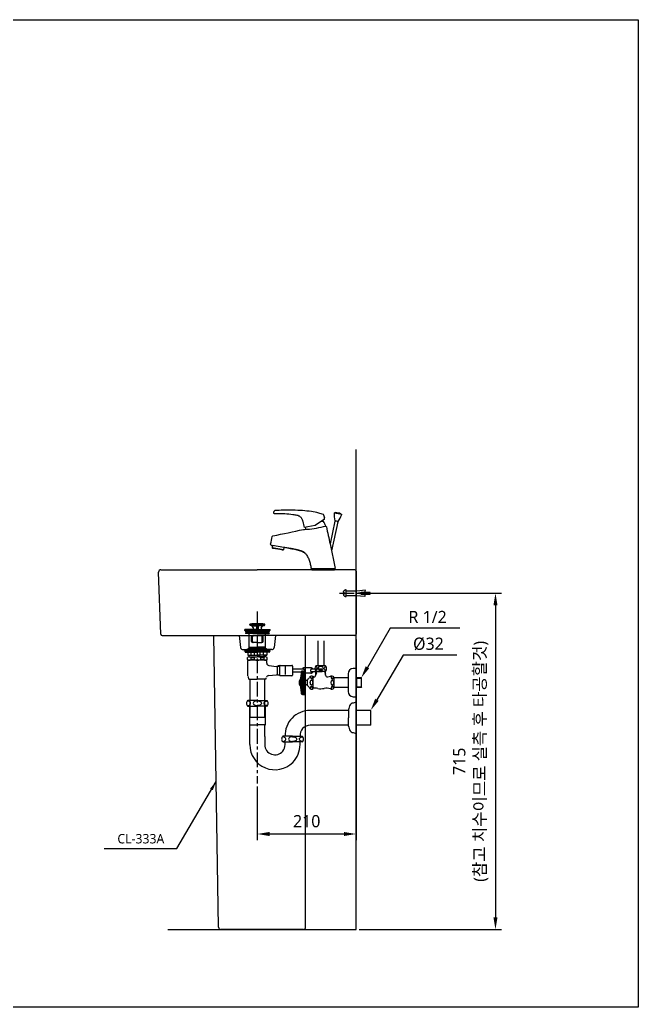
# Model space of a CAD drawing. Extents: x 7158 to 10258, y -6878 to -2578.
# Drawn here: x 8943 to 10258, y -6878 to -4778 of the extents above; entities that cross this region are included whole.
import ezdxf

# ---------------------------------------------------------------- set-up
doc = ezdxf.new("R2010")
doc.units = 0
doc.header["$LTSCALE"] = 50
doc.header["$MEASUREMENT"] = 0
doc.linetypes.add('CENTER', pattern=[2, 1.25, -0.25, 0.25, -0.25])
doc.linetypes.add('HIDDEN2', pattern=[0.1875, 0.125, -0.0625])
doc.layers.get('0').update_dxf_attribs({"linetype": 'CONTINUOUS'})
doc.layers.get('DEFPOINTS').update_dxf_attribs({"linetype": 'CONTINUOUS'})
for name, color, linetype in [('1', 1, 'CONTINUOUS'), ('3', 3, 'CONTINUOUS'), ('4', 4, 'CONTINUOUS'), ('5', 5, 'CONTINUOUS'), ('6', 6, 'CONTINUOUS'), ('7', 7, 'CONTINUOUS'), ('CENTER', 2, 'CENTER')]:
    doc.layers.add(name, color=color, linetype=linetype)
doc.styles.get("Standard").update_dxf_attribs({"font": 'NanumGothic.ttf'})
doc.dimstyles.get("Standard").update_dxf_attribs({"dimtxt": 2.5, "dimasz": 2, "dimexe": 2, "dimexo": 1, "dimgap": 1.5, "dimtad": 1, "dimdec": 0, "dimlfac": 10, "dimrnd": 0.5, "dimzin": 0, "dimdsep": 46, "dimtxsty": 'Standard', "dimcen": 0, "dimclrt": 2, "dimadec": 0, "dimazin": 0, "dimtfac": 1, "dimtdec": 0, "dimtmove": 0, "dimatfit": 3, "dimfxl": 1, "dimtolj": 1, "dimtzin": 0, "dimarcsym": 0})

# ---------------------------------------------------------------- blocks, each defined once
blk = doc.blocks.new('A$C0DEF28B4')
at = {"layer": '3'}
for p, q in [((12.5, 194.6), (11.3, 196.7)), ((11.4, 196.5), (27.5, 196.5)), ((27.5, 194.6), (12.5, 194.6)), ((15, 194.4), (25.7, 193.7)), ((19.2, 189.7), (16.5, 193.6)), ((27.5, 194.6), (25.7, 193.7)), ((25.7, 193.7), (25.7, 186)), ((27, 194.3), (26.5, 187.9)), ((43.6, 196.5), (27.5, 196.5)), ((27.5, 194.6), (29.2, 193.7)), ((27.5, 194.6), (42.5, 194.6)), ((28, 194.3), (28.4, 187.9)), ((40, 194.4), (29.2, 193.7)), ((29.2, 193.7), (29.2, 186)), ((35.8, 189.7), (38.5, 193.6)), ((42.5, 194.6), (43.7, 196.7)), ((0.5, 185.6), (0.5, 185)), ((0.5, 185), (2.6, 183.5)), ((0.5, 185), (27.5, 185)), ((10.2, 186), (0.9, 186)), ((2.2, 183.3), (2.2, 182)), ((2.2, 179), (2.2, 177.7)), ((8.5, 183.5), (2.4, 183.5)), ((27.5, 177.5), (2.4, 177.5)), ((27.5, 181.5), (2.7, 181.5)), ((27.5, 179.5), (2.7, 179.5)), ((8.5, 183.5), (27.5, 183.5)), ((10, 146.9), (10, 177.5)), ((27.5, 186), (10.2, 186)), ((15.1, 161), (15.1, 171)), ((16.9, 161), (16.9, 171)), ((17.1, 186), (18.6, 186.8)), ((27.5, 173.5), (17.6, 173.5)), ((26.5, 188), (27.5, 188)), ((26.8, 186), (26.5, 188)), ((28.4, 188), (27.5, 188)), ((27.5, 186), (44.8, 186)), ((54.5, 185), (27.5, 185)), ((46.5, 183.5), (27.5, 183.5)), ((27.5, 181.5), (52.3, 181.5)), ((27.5, 179.5), (52.3, 179.5)), ((27.5, 177.5), (52.6, 177.5)), ((27.5, 173.5), (37.4, 173.5)), ((28.2, 186), (28.4, 188)), ((37.9, 186), (36.4, 186.8)), ((38.1, 161), (38.1, 171)), ((39.9, 161), (39.9, 171)), ((44.8, 186), (54.1, 186)), ((45, 146.9), (45, 177.5)), ((46.5, 183.5), (52.6, 183.5)), ((54.5, 185), (52.4, 183.5)), ((52.8, 183.3), (52.8, 182)), ((52.8, 179), (52.8, 177.7)), ((54.5, 185.6), (54.5, 185)), ((10.7, 149), (10, 150.2)), ((10, 149), (27.5, 149)), ((10.7, 146.9), (10.7, 149)), ((27.5, 158.5), (17.6, 158.5)), ((27.5, 158.5), (37.4, 158.5)), ((45, 149), (27.5, 149)), ((44.3, 149), (45, 150.2)), ((44.3, 146.9), (44.3, 149)), ((10, 146.9), (0, 140.9)), ((0, 139.9), (0, 140.9)), ((0, 140.9), (27.5, 140.9)), ((10, 139.9), (0, 139.9)), ((1.8, 139.9), (1.8, 138.6)), ((2.3, 138.1), (7.3, 138.1)), ((6.8, 122.4), (6.8, 126.6)), ((7.3, 138.1), (7.3, 132)), ((7.3, 138.1), (27.5, 138.1)), ((8.3, 131.4), (7.3, 132)), ((8.3, 131.4), (9.7, 131.4)), ((9.7, 131.4), (27.5, 131.4)), ((10, 146.9), (27.5, 146.9)), ((45, 139.9), (10, 139.9)), ((10, 128), (10, 131.4)), ((10.1, 128), (27.3, 128)), ((13.5, 126.6), (13.5, 122.4)), ((13.5, 126.6), (20.9, 126.6)), ((14.1, 132), (14.1, 138.1)), ((14.1, 132), (21.5, 132)), ((20.9, 126.6), (20.9, 122.4)), ((21.5, 132), (21.5, 138.1)), ((45, 146.9), (27.5, 146.9)), ((55, 140.9), (27.5, 140.9)), ((47.7, 138.1), (27.5, 138.1)), ((45.3, 131.4), (27.5, 131.4)), ((44.9, 128), (27.7, 128)), ((33.5, 132), (33.5, 138.1)), ((40.9, 132), (33.5, 132)), ((41.5, 126.6), (34.1, 126.6)), ((34.1, 126.6), (34.1, 122.4)), ((40.9, 132), (40.9, 138.1)), ((41.5, 126.6), (41.5, 122.4)), ((45, 146.9), (55, 140.9)), ((45, 139.9), (55, 139.9)), ((45, 128), (45, 131.4)), ((46.7, 131.4), (45.3, 131.4)), ((46.7, 131.4), (47.7, 132)), ((52.7, 138.1), (47.7, 138.1)), ((47.7, 138.1), (47.7, 132)), ((48.2, 122.4), (48.2, 126.6)), ((53.2, 139.9), (53.2, 138.6)), ((55, 139.9), (55, 140.9)), ((7.5, 87.4), (7.5, 120)), ((27.5, 121), (8.5, 121)), ((13.5, 122.4), (20.9, 122.4)), ((44.9, 121), (27.5, 121)), ((41.5, 122.4), (34.1, 122.4)), ((44.3, 121), (44.9, 121)), ((44.9, 121), (45.3, 121)), ((46.5, 121), (45, 121)), ((47.5, 114.6), (47.5, 120)), ((52, 109.7), (68, 107.9)), ((70, 108.2), (75.1, 108.2)), ((70.2, 89.8), (70.2, 108.3)), ((71.5, 109), (71.5, 108.2)), ((75.2, 109), (71.5, 109)), ((75.1, 108.2), (75.1, 109.2)), ((75.1, 88.8), (75.1, 108.2)), ((75.9, 110), (101.1, 110)), ((87.5, 90.5), (87.5, 107.9)), ((102.6, 108.5), (102.6, 102.7)), ((51.4, 88.3), (68, 90.1)), ((70.2, 89.8), (75.1, 89.8)), ((71.5, 89), (71.5, 89.8)), ((75.2, 89), (71.5, 89)), ((101.1, 88), (75.9, 88)), ((102.6, 102.7), (102.6, 89.5)), ((9.5, 81), (27.5, 81)), ((11.6, 81), (11.6, 0)), ((45.5, 81), (27.5, 81)), ((43.4, 0), (43.4, 81)), ((11.6, 0), (43.4, 0))]:
    blk.add_line(p, q, dxfattribs=at)
for centre, radius, start, end in [((12.3, 196.5), 1.1, 97.3204, 169.4262), ((27.5, 78.6), 120, 90, 97.3204), ((14.9, 192.4), 2, 35.2023, 86.2618), ((17.6, 188.6), 2, 300, 35.2023), ((27.5, 78.6), 120, 82.6796, 90), ((37.4, 188.6), 2, 144.7977, 240), ((40.1, 192.4), 2, 93.7382, 144.7977), ((42.6, 196.5), 1.1, 10.5738, 82.6796), ((0.9, 185.6), 0.4, 90, 180), ((2.4, 183.3), 0.2, 90, 180), ((2.7, 182), 0.5, 180, 270), ((2.7, 179), 0.5, 90, 180), ((2.4, 177.7), 0.2, 180, 270), ((6, 180.5), 1, 270, 90), ((17.6, 171), 2.5, 90, 180), ((19.4, 171), 2.5, 90, 180), ((35.6, 171), 2.5, 0, 90), ((37.4, 171), 2.5, 0, 90), ((49, 180.5), 1, 90, 270), ((52.3, 182), 0.5, 270, 0), ((52.3, 179), 0.5, 0, 90), ((52.6, 183.3), 0.2, 0, 90), ((52.6, 177.7), 0.2, 270, 0), ((54.1, 185.6), 0.4, 0, 90), ((17.6, 161), 2.5, 180, 270), ((19.4, 161), 2.5, 180, 270), ((35.6, 161), 2.5, 270, 0), ((37.4, 161), 2.5, 270, 0), ((2.3, 138.6), 0.5, 180, 270), ((10.1, 123.3), 4.7, 43.9409, 136.0591), ((10.7, 141.6), 10.2, 250.5679, 289.4321), ((27, 114.4), 13.6, 89.0643, 116.6472), ((27.3, 160.9), 29.5, 258.5956, 270.3737), ((27.7, 160.9), 29.5, 269.6263, 281.4044), ((28, 114.4), 13.6, 63.3528, 90.9357), ((44.3, 141.6), 10.2, 250.5679, 289.4321), ((44.9, 123.3), 4.7, 43.9409, 136.0591), ((52.7, 138.6), 0.5, 270, 0), ((10.1, 125.7), 4.7, 223.9409, 316.0591), ((8.5, 120), 1, 90, 180), ((27, 134.6), 13.6, 243.3528, 270.9357), ((28, 134.6), 13.6, 269.0643, 296.6472), ((44.9, 125.7), 4.7, 223.9409, 316.0591), ((46.5, 120), 1, 0, 90), ((52.5, 114.6), 5, 180, 263.8845), ((68.4, 112.9), 5, 265.3322, 308.1927), ((75.9, 109.2), 0.8, 90, 180), ((101.1, 108.5), 1.5, 0, 90), ((20.5, 87.9), 13, 182.42, 212.3), ((34.5, 87.9), 13, 327.7, 345.0405), ((51.9, 83.3), 5, 96.1155, 165.0405), ((68.4, 85.1), 5, 51.8073, 94.6678), ((75.9, 88.8), 0.8, 180, 270), ((101.1, 89.5), 1.5, 270, 0)]:
    blk.add_arc(centre, radius, start, end, dxfattribs=at)
at = {"layer": '7', "extrusion": (0, 1, 0)}
blk.add_line((7, 143.4, -9.3), (48, 143.4, -9.3), dxfattribs=at)
blk.add_line((7, 143.4, -9.3), (48, 143.4, -9.3), dxfattribs=at)
blk = doc.blocks.new('A$C60C84702')
at = {"layer": '4'}
for p, q in [((6.7, 147.4), (2.4, 147.4)), ((6.7, 147.4), (2.4, 147.4)), ((22.9, 147.4), (6.7, 147.4)), ((22.9, 147.4), (6.7, 147.4)), ((22.9, 147.4), (39.2, 147.4)), ((22.9, 147.4), (39.2, 147.4)), ((39.2, 147.4), (43.5, 147.4)), ((39.2, 147.4), (43.5, 147.4)), ((2.8, 135.4), (2.4, 135.4)), ((2.8, 135.4), (22.9, 135.4)), ((6.1, 135.4), (6.1, 95.6)), ((43.1, 135.4), (22.9, 135.4)), ((39.7, 135.4), (39.7, 95.6)), ((43.1, 135.4), (43.5, 135.4)), ((6.1, 95.6), (22.9, 95.6)), ((7.1, 53.4), (7.1, 93.9)), ((39.7, 95.6), (22.9, 95.6)), ((38.8, 70.8), (38.8, 93.9)), ((38.8, 70.8), (38.8, 53.4)), ((81.6, 71.1), (77.3, 71.1)), ((97.9, 71.1), (81.6, 71.1)), ((97.9, 71.1), (97.9, 71.1)), ((98, 71.1), (97.9, 71.1)), ((98, 71.1), (114.3, 71.1)), ((114.3, 71.1), (118.6, 71.1)), ((77.7, 59.1), (97.9, 59.1)), ((81.1, 59.1), (81.1, 58.4)), ((82.1, 53.4), (82.1, 56.8)), ((118.2, 59.1), (98, 59.1)), ((113.8, 53.4), (113.8, 59.1))]:
    blk.add_line(p, q, dxfattribs=at)
for points in [[(8.7, 141.4, 0.155217), (8.1, 143.2, 0.106747), (6.1, 145.1, 0.073043), (3.3, 146.2, 0.028511), (1.6, 146.6, 0.059523)], [(1.6, 136.2, 0.028511), (3.3, 136.5, 0.073043), (6.1, 137.6, 0.106747), (8.1, 139.5, 0.155217), (8.7, 141.4, 0.155217)], [(14.7, 143.1, 0.32729), (14.7, 139.6, 0.106373), (16.7, 137.8, 0.071219), (19.4, 136.8, 0.057537), (22.9, 136.4, 0.057537)], [(22.9, 146.4, 0.057537), (19.4, 146, 0.071219), (16.7, 144.9, 0.106373), (14.7, 143.1, 0.159483)], [(22.9, 146.4, 0.057537), (19.4, 146, 0.071219), (16.7, 144.9, 0.106373), (14.7, 143.1, 0.159483)], [(22.9, 146.4, -0.057537), (26.5, 146, -0.071219), (29.2, 144.9, -0.106373), (31.2, 143.1, -0.159483)], [(22.9, 146.4, -0.057537), (26.5, 146, -0.071219), (29.2, 144.9, -0.106373), (31.2, 143.1, -0.159483)], [(31.2, 143.1, -0.32729), (31.2, 139.6, -0.106373), (29.2, 137.8, -0.071219), (26.5, 136.8, -0.057537), (22.9, 136.4, -0.057537)], [(37.1, 141.4, -0.155217), (37.7, 143.2, -0.106747), (39.8, 145.1, -0.073043), (42.5, 146.2, -0.028511), (44.3, 146.6, -0.059523)], [(44.3, 136.2, -0.028511), (42.5, 136.5, -0.073043), (39.8, 137.6, -0.106747), (37.7, 139.5, -0.155217), (37.1, 141.4, -0.155217)], [(83.7, 65.1, 0.155217), (83.1, 66.9, 0.106747), (81, 68.8, 0.073043), (78.2, 69.9, 0.028511), (76.5, 70.3, 0.059523)], [(76.5, 59.9, 0.028511), (78.2, 60.2, 0.073043), (81, 61.3, 0.106747), (83.1, 63.2, 0.155217), (83.7, 65.1, 0.155217)], [(89.6, 66.8, 0.32729), (89.6, 63.3, 0.106373), (91.6, 61.5, 0.071219), (94.3, 60.5, 0.057537), (97.9, 60.1, 0.057537)], [(97.9, 70.1, 0.05879), (94.3, 69.7, 0.071219), (91.6, 68.6, 0.106373), (89.6, 66.8, 0.159483)], [(97.9, 70.1, -0.05879), (101.6, 69.7, -0.071219), (104.3, 68.6, -0.106373), (106.3, 66.8, -0.159483)], [(106.3, 66.8, -0.32729), (106.3, 63.3, -0.106373), (104.3, 61.5, -0.071219), (101.6, 60.5, -0.057537), (98, 60.1, -0.057537)], [(112.2, 65.1, -0.155217), (112.8, 66.9, -0.106747), (114.9, 68.8, -0.073043), (117.6, 69.9, -0.028511), (119.4, 70.3, -0.059523)], [(119.4, 59.9, -0.028511), (117.6, 60.2, -0.073043), (114.9, 61.3, -0.106747), (112.8, 63.2, -0.155217), (112.2, 65.1, -0.155217)]]:
    blk.add_lwpolyline(points, format="xyb", dxfattribs=at)
for centre, radius, start, end in [((7.7, 141.4), 8, 131.4096, 228.5904), ((38.2, 141.4), 8, 311.4096, 48.5904), ((135.2, 72.9), 53.4, 90, 181.9326), ((7.1, 95.6), 1, 180, 238.7026), ((6.1, 93.9), 0.925, 0, 58.7026), ((39.7, 93.9), 0.925, 121.2974, 180), ((38.7, 95.6), 1, 301.2974, 0), ((135.2, 72.9), 21.6, 90, 184.7747), ((82.6, 65.1), 8, 131.4096, 228.5904), ((113.3, 65.1), 8, 311.4096, 48.5904), ((60.4, 53.4), 53.4, 180, 314.9403), ((60.4, 53.4), 21.6, 180, 320.796), ((60.4, 53.4), 21.6, 320.796, 0), ((65.1, 47.8), 19.2, 28.0637, 33.4561), ((60.4, 53.4), 53.4, 314.9403, 0)]:
    blk.add_arc(centre, radius, start, end, dxfattribs=at)
blk = doc.blocks.new('A$C7012546D')
at = {"layer": '4'}
for p, q in [((16, 65), (16, 0)), ((0, 49.9), (0, 32.5)), ((47.1, 48.4), (16, 48.4)), ((47.1, 16.6), (47.1, 48.4)), ((0, 15.1), (0, 32.5)), ((47.1, 16.6), (16, 16.6))]:
    blk.add_line(p, q, dxfattribs=at)
for centre, radius, start, end in [((11.3, 54.1), 10, 111.1927, 142.8035), ((17.5, 35), 30, 92.866, 109.0071), ((20, 49), 20, 146.2077, 177.4359), ((20, 16), 20, 182.5641, 213.7923), ((11.3, 10.9), 10, 217.1965, 248.8073), ((17.5, 30), 30, 250.9929, 267.134)]:
    blk.add_arc(centre, radius, start, end, dxfattribs=at)
blk = doc.blocks.new('A$C510B3A89')
at = {"layer": '1', "color": 7}
blk.add_line((87.4, 0), (136.2, 0), dxfattribs=at)
at = {"layer": '7'}
for p, q in [((114.8, 107.8), (94.8, 93.8)), ((114, 113), (114.3, 111)), ((138.2, 121.6), (135.2, 120.7)), ((151.3, 117.3), (135.2, 120.7)), ((138.2, 121.6), (138.2, 121.6)), ((148.9, 119.3), (149, 119.3)), ((149, 119.3), (151.3, 117.3)), ((94.8, 93.8), (71.3, 89.6)), ((112.1, 102.8), (106.2, 101.8)), ((112.4, 91.7), (117.7, 92.7)), ((136.9, 103.5), (126.6, 54.8)), ((142.8, 102.2), (129.6, 40.1)), ((143.4, 102.4), (136.3, 103.9)), ((136.7, 103.5), (137.9, 103.3)), ((141.8, 102.4), (137.9, 103.3)), ((141.8, 102.4), (142.9, 102.2)), ((4.4, 51.6), (3.5, 46.7)), ((4.4, 45.9), (3.5, 46.7)), ((27.1, 42.5), (3.5, 46.7)), ((28, 47.4), (4.4, 51.6)), ((4.4, 45.9), (6.1, 45.6)), ((24.3, 42.4), (6.1, 45.6)), ((23.9, 42.3), (6.5, 45.4)), ((24.3, 42.4), (26.1, 42.1)), ((26.1, 42.1), (27.1, 42.5)), ((28, 47.4), (27.1, 42.5)), ((28.5, 47.3), (28, 47.4)), ((126.6, 54.8), (137.2, 3)), ((86.4, 3), (86.3, 3.5)), ((87.4, 3), (87.4, 0)), ((136.2, 3), (136.2, 0))]:
    blk.add_line(p, q, dxfattribs=at)
at = {"layer": '7', "color": 7}
for p, q in [((86.4, 3), (115.5, 3)), ((115.5, 3), (137.2, 3))]:
    blk.add_line(p, q, dxfattribs=at)
at = {"layer": '7'}
for centre, radius, start, end in [((7.8, 121.4), 1.5, 154.2972, 270.8052), ((9.3, 124.4), 1.5, 93.6966, 151.3141), ((111.8, 115.8), 1.5, 12.9441, 66.1922), ((205.1, 117.1), 70, 177.0153, 190.8327), ((133.2, 71.8), 50, 71.7204, 84.2796), ((86, 142.4), 70, 325.1673, 338.9847), ((108.9, 87.5), 35, 175.6305, 182.5585), ((112.2, 102.3), 0.5, 34.0977, 100), ((83.6, 83), 35, 15.8809, 34.0977), ((116.7, 91), 2, 12.5419, 57.7542), ((136.8, 104), 0.5, 190.8327, 258), ((143, 102.7), 0.5, 258, 325.1673), ((5.5, 70.1), 2, 103.7822, 164.229), ((2, 54), 2, 167.6446, 258.9831), ((6.6, 45.9), 0.5, 206.8699, 260), ((24, 42.8), 0.5, 260, 313.1301)]:
    blk.add_arc(centre, radius, start, end, dxfattribs=at)
for points in [[(112.4, 117.2), (102.3, 120.6), (86.8, 123.7), (68, 125.7), (47.4, 126.7), (26.8, 126.7), (9.2, 125.9)], [(8, 125.2), (6.4, 122.1)], [(7.8, 119.9), (12.9, 120), (30.3, 119.5), (47.5, 117.8), (55.5, 116.4)], [(55.5, 116.4), (57.6, 115.9), (59.6, 115), (61.5, 113.9), (63.2, 112.5), (64.7, 110.9), (66, 109.2), (67, 107.2), (67.8, 105.2)], [(67.8, 105.2), (68.6, 102.3), (70, 96.1), (71.2, 89.8), (71.3, 89.6)], [(114, 113), (113.6, 114.6), (113.3, 116.2)], [(114.8, 108.1), (114.6, 108.8), (114.5, 109.6), (114.4, 110.2), (114.4, 110.6), (114.3, 110.9), (114.3, 111)], [(5, 72.1), (69.9, 85.6)], [(69.9, 85.6), (70.2, 85.6), (70.9, 85.7), (72.3, 85.8), (112.4, 91.7)], [(3.9, 51.6), (4.1, 51.6), (4.4, 51.6)], [(38.9, 45.7), (30.1, 47.1), (28.5, 47.3)], [(56, 42.6), (52.3, 43.4), (48.2, 44.2), (43.7, 44.9), (38.9, 45.7)], [(38.9, 45.7), (45, 44.7), (51, 43.6), (56, 42.6)], [(72.5, 36), (71, 37.1), (68.6, 38.5), (66.1, 39.6), (63.5, 40.5), (61, 41.3), (58.5, 42), (56, 42.6)], [(56, 42.6), (61.1, 41.3), (65.9, 39.7), (70, 37.7), (72.5, 36)], [(73.1, 35.4), (72.5, 36)], [(72.5, 36), (73.1, 35.4)], [(73.1, 35.4), (76.1, 32.2), (78.5, 28.4), (80.4, 24.4), (81.9, 20.3), (83.2, 16.1), (84.4, 11.9), (85.4, 7.7), (86.3, 3.5)]]:
    blk.add_spline(points, degree=3, dxfattribs=at)
for points in [[(114.8, 107.8), (114.8, 107.9), (114.8, 108), (114.8, 108.1)], [(118.6, 91.4), (121.3, 79.2), (123.9, 67), (126.6, 54.8)], [(0, 54.5), (1.2, 59.9), (2.4, 65.3), (3.6, 70.7)]]:
    blk.add_open_spline(points, degree=3, dxfattribs=at)
blk.add_open_spline([(1.6, 52.1), (1.9, 52), (2.7, 51.8), (3.5, 51.7), (3.9, 51.6)], degree=3, knots=[0.173317, 0.173317, 0.173317, 0.173317, 1.25795, 2.514058, 2.514058, 2.514058, 2.514058], dxfattribs=at)
blk = doc.blocks.new('*D61')
at = {"color": 3, "lineweight": -2, "transparency": 16777216}
for p, q in [((9658.4, -6096.1), (9658.4, -6522.5)), ((9448.4, -6408.6), (9448.4, -6522.5)), ((9474.4, -6509.5), (9632.4, -6509.5))]:
    blk.add_line(p, q, dxfattribs=at)
at = {"color": 3, "transparency": 16777216}
for points in [[(9474.4, -6505.2), (9474.4, -6513.8), (9448.4, -6509.5)], [(9632.4, -6505.2), (9632.4, -6513.8), (9658.4, -6509.5)]]:
    blk.add_solid(points, dxfattribs=at)
at = {"layer": 'DEFPOINTS', "color": 0, "transparency": 16777216}
for p in [(9658.4, -6089.6), (9448.4, -6402.1), (9658.4, -6509.5)]:
    blk.add_point(p, dxfattribs=at)
at = {"color": 2, "transparency": 16777216, "insert": (9553.4, -6482.4), "char_height": 26, "attachment_point": 5}
blk.add_mtext('\\A1;210', dxfattribs=at)
blk = doc.blocks.new('*D67')
at = {"layer": '1', "color": 3, "lineweight": -2, "transparency": 16777216}
for p, q in [((9664.9, -5997.5), (9967.8, -5997.5)), ((9954.8, -6023.5), (9954.8, -6686.5)), ((9664.9, -6712.5), (9967.8, -6712.5))]:
    blk.add_line(p, q, dxfattribs=at)
at = {"layer": '1', "color": 3, "transparency": 16777216}
for points in [[(9950.5, -6023.5), (9959.1, -6023.5), (9954.8, -5997.5)], [(9950.5, -6686.5), (9959.1, -6686.5), (9954.8, -6712.5)]]:
    blk.add_solid(points, dxfattribs=at)
at = {"layer": 'DEFPOINTS', "color": 0, "transparency": 16777216}
for p in [(9658.4, -5997.5), (9658.4, -6712.5), (9954.8, -6712.5)]:
    blk.add_point(p, dxfattribs=at)
at = {"layer": '1', "color": 2, "transparency": 16777216, "insert": (9902.3, -6355), "char_height": 26, "attachment_point": 5, "rotation": 90}
blk.add_mtext('\\A1;715\\P(참고 치수이므로 실측 후 타공할것)', dxfattribs=at)
blk = doc.blocks.new('A$C021d75c2')
at = {"layer": '3'}
for p, q in [((18.6, 8.2, 9.3), (0, 8.2, 9.3)), ((0, 3.2, 9.3), (24.6, 3.2, 9.3)), ((24.6, 8.2, 9.3), (18.6, 8.2, 9.3)), ((38.9, 11.5, 9.3), (24.6, 11.5, 9.3)), ((38.9, 0, 9.3), (24.6, 0, 9.3)), ((62.2, 8.3, 9.3), (38.9, 8.3, 9.3)), ((38.9, 3.3, 9.3), (62.2, 3.3, 9.3)), ((62.7, 7.8, 9.3), (62.2, 8.3, 9.3)), ((62.2, 3.3, 9.3), (62.2, 8.3, 9.3)), ((62.2, 3.3, 9.3), (62.7, 3.8, 9.3)), ((62.7, 3.8, 9.3), (62.7, 7.8, 9.3))]:
    blk.add_line(p, q, dxfattribs=at)
at = {"layer": '3', "elevation": 9.3}
for points in [[(23.2, 8.2, -0.044238), (23.5, 8.5, -0.189273), (23.9, 8.7, -0.189273), (24.3, 8.5, -0.101059), (24.8, 7.8, -0.059302), (25.1, 6.9, -0.045722), (25.2, 5.8, -0.045722)], [(25.2, 5.8, -0.045722), (25.1, 4.6, -0.059302), (24.8, 3.7, -0.101059), (24.3, 3, -0.189273), (23.9, 2.8, -0.189273), (23.5, 3, -0.044238), (23.2, 3.2, -0.059302)], [(40.2, 8.3, 0.044238), (40, 8.5, 0.189273), (39.5, 8.7, 0.189273), (39.1, 8.5, 0.101059), (38.6, 7.8, 0.059302), (38.3, 7, 0.045722), (38.2, 5.8, 0.045722)], [(38.2, 5.8, 0.045722), (38.3, 4.6, 0.059302), (38.6, 3.7, 0.101059), (39.1, 3, 0.189273), (39.5, 2.8, 0.189273), (40, 3, 0.044238), (40.2, 3.3, 0.059302)]]:
    blk.add_lwpolyline(points, format="xyb", dxfattribs=at)
at = {"layer": '3'}
for centre, start, end in [((24.6, 6.5, 9.3), 90.0092, 159.5218), ((24.6, 5, 9.3), 200.4965, 270.0092), ((38.9, 6.5, 9.3), 20.4965, 90.0092), ((38.9, 5, 9.3), 270.0092, 339.5218)]:
    blk.add_arc(centre, 5, start, end, dxfattribs=at)
blk = doc.blocks.new('A$Cc47c5e09')
at = {"layer": '6'}
for p, q in [((39.4, 118.8, 0.8), (39.4, 66, 0.8)), ((52.1, 118.8, 0.8), (52.1, 66, 0.8)), ((52.1, 66, 0.8), (35.2, 66, 0.8)), ((56.2, 66, 0.8), (52.1, 66, 0.8)), ((4.8, 54, 0.8), (4.8, 30, 0.8)), ((5.4, 54.5, 0.8), (6.2, 54.5, 0.8)), ((6.2, 54.5, 0.8), (6.7, 55, 0.8)), ((6.2, 54.5, 0.8), (6.2, 30, 0.8)), ((6.7, 55, 0.8), (6.7, 30, 0.8)), ((6.7, 55, 0.8), (9.9, 55, 0.8)), ((6.7, 54.6, 0.8), (10.2, 54.6, 0.8)), ((6.7, 53.6, 0.8), (10.2, 53.6, 0.8)), ((6.7, 52.6, 0.8), (10.2, 52.6, 0.8)), ((6.7, 51.6, 0.8), (10.2, 51.6, 0.8)), ((6.7, 50.6, 0.8), (10.2, 50.6, 0.8)), ((6.7, 49.6, 0.8), (10.2, 49.6, 0.8)), ((6.7, 48.6, 0.8), (10.2, 48.6, 0.8)), ((6.7, 47.6, 0.8), (10.2, 47.6, 0.8)), ((6.7, 46.6, 0.8), (10.2, 46.6, 0.8)), ((6.7, 45.6, 0.8), (10.2, 45.6, 0.8)), ((6.7, 44.6, 0.8), (10.2, 44.6, 0.8)), ((6.7, 43.6, 0.8), (10.2, 43.6, 0.8)), ((6.7, 42.6, 0.8), (10.2, 42.6, 0.8)), ((10.2, 55.3, 0.8), (10.2, 55.5, 0.8)), ((10.2, 55.5, 0.8), (11.7, 55.5, 0.8)), ((10.2, 55.3, 0.8), (10.2, 30, 0.8)), ((11.7, 54.5, 0.8), (11.7, 55.5, 0.8)), ((11.7, 30, 0.8), (11.7, 54.5, 0.8)), ((29.8, 42, 0.8), (29.8, 42.7, 0.8)), ((29.8, 18, 0.8), (29.8, 42, 0.8)), ((30.7, 42, 0.8), (29.8, 42, 0.8)), ((30.7, 41.2, 0.8), (32, 42.2, 0.8)), ((30.7, 41.2, 0.8), (30.7, 42, 0.8)), ((56.2, 54, 0.8), (35.2, 54, 0.8)), ((35.2, 46.5, 0.8), (35.2, 54, 0.8)), ((36.5, 50, 0.8), (35.2, 47.8, 0.8)), ((36.5, 50, 0.8), (35.2, 50, 0.8)), ((36.5, 50, 0.8), (36.5, 54, 0.8)), ((55, 50, 0.8), (55, 54, 0.8)), ((55, 50, 0.8), (56.2, 47.8, 0.8)), ((56.2, 50, 0.8), (55, 50, 0.8)), ((56.2, 46.1, 0.8), (56.2, 54, 0.8)), ((103.9, 49, 0.8), (103.9, 11, 0.8)), ((120.9, 60, 0.8), (114.9, 60, 0.8)), ((120.9, 0, 0.8), (120.9, 60, 0.8)), ((4.8, 6, 0.8), (4.8, 30, 0.8)), ((6.2, 5.5, 0.8), (6.2, 30, 0.8)), ((6.7, 41.6, 0.8), (10.2, 41.6, 0.8)), ((6.7, 40.6, 0.8), (10.2, 40.6, 0.8)), ((6.7, 39.6, 0.8), (10.2, 39.6, 0.8)), ((6.7, 38.6, 0.8), (10.2, 38.6, 0.8)), ((6.7, 37.6, 0.8), (10.2, 37.6, 0.8)), ((6.7, 36.6, 0.8), (10.2, 36.6, 0.8)), ((6.7, 35.6, 0.8), (10.2, 35.6, 0.8)), ((6.7, 34.6, 0.8), (10.2, 34.6, 0.8)), ((6.7, 33.6, 0.8), (10.2, 33.6, 0.8)), ((6.7, 32.6, 0.8), (10.2, 32.6, 0.8)), ((6.7, 31.6, 0.8), (10.2, 31.6, 0.8)), ((6.7, 30.6, 0.8), (10.2, 30.6, 0.8)), ((6.7, 5, 0.8), (6.7, 30, 0.8)), ((6.7, 29.4, 0.8), (10.2, 29.4, 0.8)), ((6.7, 28.4, 0.8), (10.2, 28.4, 0.8)), ((6.7, 27.4, 0.8), (10.2, 27.4, 0.8)), ((6.7, 26.4, 0.8), (10.2, 26.4, 0.8)), ((6.7, 25.4, 0.8), (10.2, 25.4, 0.8)), ((6.7, 24.4, 0.8), (10.2, 24.4, 0.8)), ((6.7, 23.4, 0.8), (10.2, 23.4, 0.8)), ((6.7, 22.4, 0.8), (10.2, 22.4, 0.8)), ((6.7, 21.4, 0.8), (10.2, 21.4, 0.8)), ((10.2, 4.7, 0.8), (10.2, 30, 0.8)), ((16.8, 34.7, 0.8), (11.7, 34.7, 0.8)), ((11.7, 4.5, 0.8), (11.7, 30, 0.8)), ((16.8, 25.2, 0.8), (11.7, 25.2, 0.8)), ((16.8, 35.7, 0.8), (16.8, 34.7, 0.8)), ((16.8, 34.7, 0.8), (16.8, 25.2, 0.8)), ((16.8, 24.3, 0.8), (16.8, 25.2, 0.8)), ((21.7, 41.3, 0.8), (21.2, 40.4, 0.8)), ((30.7, 41.2, 0.8), (29.8, 41.2, 0.8)), ((73.7, 39.3, 0.8), (73.7, 42, 0.8)), ((103.9, 40.2, 0.8), (73.7, 40.2, 0.8)), ((73.7, 39.2, 0.8), (73.7, 20.8, 0.8)), ((131.9, 40.2, 0.8), (120.9, 40.2, 0.8)), ((120.9, 39.6, 0.8), (120.9, 20.4, 0.8)), ((122.4, 39.2, 0.8), (121.4, 40.2, 0.8)), ((122.4, 19.7, 0.8), (122.4, 40.2, 0.8)), ((122.4, 39.2, 0.8), (132.9, 39.2, 0.8)), ((132.9, 39.2, 0.8), (131.9, 40.2, 0.8)), ((132.7, 20.8, 0.8), (132.7, 39.2, 0.8)), ((5.4, 5.5, 0.8), (6.2, 5.5, 0.8)), ((6.2, 5.5, 0.8), (6.7, 5, 0.8)), ((6.7, 20.4, 0.8), (10.2, 20.4, 0.8)), ((6.7, 19.4, 0.8), (10.2, 19.4, 0.8)), ((6.7, 18.4, 0.8), (10.2, 18.4, 0.8)), ((6.7, 17.4, 0.8), (10.2, 17.4, 0.8)), ((6.7, 16.4, 0.8), (10.2, 16.4, 0.8)), ((6.7, 15.4, 0.8), (10.2, 15.4, 0.8)), ((6.7, 14.4, 0.8), (10.2, 14.4, 0.8)), ((6.7, 13.4, 0.8), (10.2, 13.4, 0.8)), ((6.7, 12.4, 0.8), (10.2, 12.4, 0.8)), ((6.7, 11.4, 0.8), (10.2, 11.4, 0.8)), ((6.7, 10.4, 0.8), (10.2, 10.4, 0.8)), ((6.7, 9.4, 0.8), (10.2, 9.4, 0.8)), ((6.7, 8.4, 0.8), (10.2, 8.4, 0.8)), ((6.7, 7.4, 0.8), (10.2, 7.4, 0.8)), ((6.7, 6.4, 0.8), (10.2, 6.4, 0.8)), ((6.7, 5.4, 0.8), (10.2, 5.4, 0.8)), ((6.7, 5, 0.8), (9.9, 5, 0.8)), ((10.2, 4.5, 0.8), (10.2, 4.7, 0.8)), ((10.2, 4.5, 0.8), (11.7, 4.5, 0.8)), ((21.7, 18.7, 0.8), (21.2, 19.6, 0.8)), ((30.7, 18.8, 0.8), (29.8, 18.8, 0.8)), ((33.5, 18, 0.8), (29.8, 18, 0.8)), ((29.8, 17.3, 0.8), (29.8, 18, 0.8)), ((30.7, 18.8, 0.8), (32, 18, 0.8)), ((30.7, 18, 0.8), (30.7, 18.8, 0.8)), ((73.7, 18, 0.8), (73.7, 20.8, 0.8)), ((103.9, 19.7, 0.8), (73.7, 19.7, 0.8)), ((73.7, 19.7, 0.8), (73.7, 19.6, 0.8)), ((73.7, 18, 0.8), (73.7, 19.6, 0.8)), ((114.9, 0, 0.8), (120.9, 0, 0.8)), ((131.9, 19.7, 0.8), (120.9, 19.7, 0.8)), ((121.4, 19.7, 0.8), (122.4, 20.8, 0.8)), ((122.4, 20.8, 0.8), (132.9, 20.8, 0.8)), ((131.9, 19.7, 0.8), (132.9, 20.8, 0.8))]:
    blk.add_line(p, q, dxfattribs=at)
for centre, radius, start, end in [((43.2, 60, 0.8), 10, 143.1301, 216.8699), ((48.2, 60, 0.8), 10, 323.1301, 36.8699), ((147.7, 30, 0.8), 145, 170.5066, 178.0569), ((5.4, 53.8, 0.8), 0.7, 90, 170.5066), ((9.9, 55.3, 0.8), 0.3, 270, 0), ((26.4, 38.6, 0.8), 5.36, 49.5694, 150), ((30.7, 46.5, 0.8), 4.5, 270, 0), ((60.2, 46.1, 0.8), 4, 180, 277.7117), ((57.5, 66.7, 0.8), 24.8, 277.7117, 290.9661), ((68.8, 37, 0.8), 7, 45.4871, 110.9661), ((114.9, 49, 0.8), 11, 90, 180), ((14, 30, 0.8), 14, 141.7859, 179.7527), ((14, 30.1, 0.8), 14, 180.2473, 218.2141), ((147.7, 30, 0.8), 145, 178.0569, 189.4934), ((9, 47.4, 0.8), 14, 303.8098, 330), ((9, 12.6, 0.8), 14, 30, 56.1902), ((5.4, 6.2, 0.8), 0.7, 189.4934, 270), ((9.9, 4.7, 0.8), 0.3, 0, 90), ((26.4, 21.4, 0.8), 5.36, 210, 310.4306), ((33.5, -20, 0.8), 38, 80.6952, 90), ((45.7, 55, 0.8), 38, 260.6952, 280.7373), ((57.5, -6.7, 0.8), 24.8, 69.0339, 100.7373), ((68.8, 23, 0.8), 7, 249.0339, 314.5), ((114.9, 11, 0.8), 11, 180, 270)]:
    blk.add_arc(centre, radius, start, end, dxfattribs=at)
for centre, major_axis, ratio, start_param, end_param in [((33, 60.2, 0.8), (-5.23, 0), 0.866391, 1.800504, 4.443058), ((58.4, 60.2, 0.8), (-5.23, 0), 0.866391, -1.317473, 1.357378), ((26.1, 43.6, 0.8), (0, 5.4), 0.478204, 1.649187, 4.692658), ((70.2, 42.5, 0.8), (0, 5.22), 0.46009, 1.292018, 4.793095), ((26.1, 16.7, 0.8), (0, 5.4), 0.478204, 4.6817, 7.825213), ((70.2, 17.6, 0.8), (0, 5.22), 0.46009, 4.613779, 8.15122)]:
    blk.add_ellipse(centre, major_axis=major_axis, ratio=ratio, start_param=start_param, end_param=end_param, dxfattribs=at)
for centre, major_axis, ratio in [((45.7, 60.2, 0.8), (5.23, 0), 0.866391), ((26.1, 30, 0.8), (0, -5.4), 0.478204), ((70.2, 30, 0.8), (0, -5.22), 0.46009)]:
    blk.add_ellipse(centre, major_axis=major_axis, ratio=ratio, dxfattribs=at)

msp = doc.modelspace()

# ---------------------------------------------------------------- linework, layer by layer
msp.add_line((9658.4, -5950.5), (9658.4, -6084.5))
at = {"color": 7, "linetype": 'CENTER', "ltscale": 0.5}
msp.add_line((9623, -5997.5), (9677.6, -5997.5), dxfattribs=at)
at = {"color": 7}
for p, q in [((9409.9, -6087.5), (9412.9, -6113.1)), ((9486.9, -6087.5), (9483.9, -6113.1)), ((9417.8, -6117.5), (9448.4, -6117.5)), ((9479, -6117.5), (9448.4, -6117.5))]:
    msp.add_line(p, q, dxfattribs=at)
at = {"color": 3}
for p, q in [((9731.2, -6071.8, 0.8), (9679.5, -6160.1, 0.8)), ((9879.2, -6071.8, 0.8), (9731.2, -6071.8, 0.8)), ((9758.3, -6129.2), (9699.6, -6229.4)), ((9872.3, -6129.2), (9758.3, -6129.2))]:
    msp.add_line(p, q, dxfattribs=at)
at = {"color": 7, "linetype": 'HIDDEN2', "ltscale": 3}
msp.add_lwpolyline([(9637.5, -6004.6), (9637.5, -5990.4, 0.316317), (9630.9, -5995.1), (9632.6, -5995.1), (9632.6, -5999.9), (9630.9, -5999.9, 0.316317)], format="xyb", close=True, dxfattribs=at)
for points in [[(9637.5, -6002), (9653.3, -6002), (9658.4, -6002), (9678, -6004.2), (9677.7, -6000.6), (9658.4, -5997.5), (9677.7, -5994.1), (9678.3, -5991), (9658.4, -5993), (9653.3, -5993), (9637.5, -5993)], [(9669.5, -5999.3), (9688, -5999.3), (9688, -5995.7), (9668.6, -5995.7)]]:
    msp.add_lwpolyline(points, dxfattribs=at)
for centre, start, end in [((9655.4, -5950.5), 0, 90), ((9655.4, -6084.5), 270, 0)]:
    msp.add_arc(centre, 3, start, end)
at = {"color": 7}
for centre, start, end in [((9417.8, -6112.5), 186.6755, 270), ((9479, -6112.5), 270, 353.3245)]:
    msp.add_arc(centre, 5, start, end, dxfattribs=at)
at = {"layer": '1'}
for p, q in [((9658.4, -6712.5), (9658.4, -5691.9)), ((9258.4, -6712.5), (9658.4, -6712.5))]:
    msp.add_line(p, q, dxfattribs=at)
at = {"layer": '1', "color": 3}
for p, q in [((9277.4, -6540.2), (9360.9, -6397.6)), ((9122.7, -6540.2), (9277.4, -6540.2))]:
    msp.add_line(p, q, dxfattribs=at)
for points in [[(9686.3, -6157.1, 0.8), (9678.8, -6152.7, 0.8), (9669.4, -6177.3, 0.8)], [(9706.4, -6226.4), (9698.9, -6222), (9689.5, -6246.6)], [(9347.9, -6413.1), (9353.7, -6416.5), (9360.9, -6397.6)]]:
    msp.add_solid(points, dxfattribs=at)
at = {"layer": '3', "color": 7}
for p, q in [((9238.4, -5952.6), (9238.4, -5952.5)), ((9243.3, -6084.6), (9238.4, -5952.7)), ((9243.4, -5947.5), (9448.4, -5947.5)), ((9655.4, -5947.5), (9448.4, -5947.5)), ((9246.3, -6087.5), (9448.4, -6087.5)), ((9365.9, -6707.6), (9355.9, -6087.5)), ((9655.4, -6087.5), (9448.4, -6087.5)), ((9550.9, -6707.5), (9550.9, -6087.5)), ((9545.9, -6712.5), (9370.9, -6712.5))]:
    msp.add_line(p, q, dxfattribs=at)
for centre, radius, start, end in [((9243.4, -5952.5), 5, 90, 182.1226), ((9246.3, -6084.5), 3, 182.1226, 270), ((9370.9, -6707.5), 5, 180.8336, 270), ((9545.9, -6707.5), 5, 270, 0)]:
    msp.add_arc(centre, radius, start, end, dxfattribs=at)
at = {"layer": '4'}
for p, q in [((9642.4, -6246.6), (9560.6, -6246.6)), ((9642.4, -6278.4), (9560.6, -6278.4))]:
    msp.add_line(p, q, dxfattribs=at)
at = {"layer": '5'}
msp.add_lwpolyline([(7158.4, -4777.9), (10258.4, -4777.9), (10258.4, -6877.9), (7158.4, -6877.9)], close=True, dxfattribs=at)
at = {"layer": 'CENTER', "color": 2, "linetype": 'CENTER', "ltscale": 0.5}
msp.add_line((9448.4, -6036.2), (9448.4, -6402.1), dxfattribs=at)

# ---------------------------------------------------------------- block references
for name, p in [('A$Cc47c5e09', (9537.5, -6217.6)), ('A$C021d75c2', (9523.5, -6167.5))]:
    msp.add_blockref(name, p)
at = {"layer": '1'}
for name, p in [('A$C510B3A89', (9476.6, -5947.6)), ('A$C0DEF28B4', (9420.9, -6260.9, 9.3)), ('A$C60C84702', (9425.5, -6372.9)), ('A$C7012546D', (9642.4, -6295))]:
    msp.add_blockref(name, p, dxfattribs=at)

# ---------------------------------------------------------------- texts
at = {"layer": '1', "color": 2, "char_height": 26, "attachment_point": 5}
for s, insert in [('R 1/2', (9810.5, -6048, 0.8)), ('%%C32', (9812.2, -6105.4))]:
    msp.add_mtext(s, dxfattribs=dict(at, insert=insert))
at = {"layer": '1', "color": 2, "insert": (9200.7, -6519.7), "char_height": 20, "width": 133.333, "attachment_point": 5}
msp.add_mtext('CL-333A', dxfattribs=at)

# ---------------------------------------------------------------- dimensions: what is measured, and where the dimension line sits
at = {"color": 7}
dim = msp.add_linear_dim(base=(9658.4, -6509.5), p1=(9448.4, -6402.1), p2=(9658.4, -6089.6), dimstyle='Standard', override={"dimscale": 1.3, "dimtxt": 20, "dimasz": 20, "dimexe": 10, "dimexo": 5, "dimgap": 10, "dimlfac": 1, "dimzin": 8, "dimclrd": 3, "dimclre": 3, "dimfxl": 1.25, "dimarcsym": 1}, dxfattribs=at)
dim.commit()
dim.dimension.update_dxf_attribs({"geometry": '*D61', "text_midpoint": (9553.4, -6482.4)})
at = {"layer": '1'}
dim = msp.add_linear_dim(base=(9954.8, -6712.5), p1=(9658.4, -5997.5), p2=(9658.4, -6712.5), angle=90, text='<>\\P(참고 치수이므로 실측 후 타공할것)', dimstyle='Standard', override={"dimscale": 1.3, "dimtxt": 20, "dimasz": 20, "dimexe": 10, "dimexo": 5, "dimgap": 10, "dimlfac": 1, "dimzin": 8, "dimclrd": 3, "dimclre": 3, "dimfxl": 1.25, "dimarcsym": 1}, dxfattribs=at)
dim.commit()
dim.dimension.update_dxf_attribs({"geometry": '*D67', "text_midpoint": (9902.3, -6355)})

doc.saveas('drawing.dxf')
